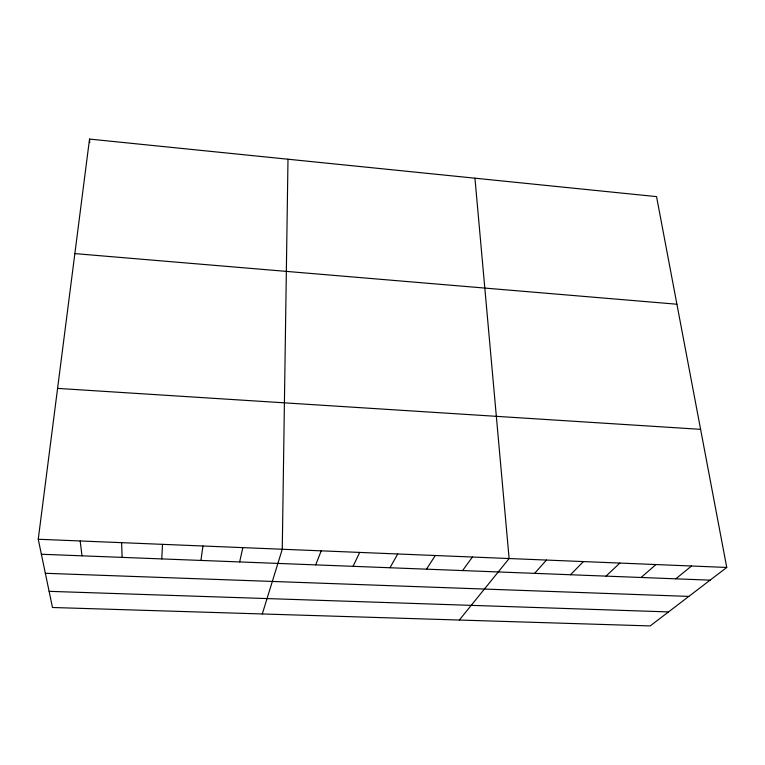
<?xml version="1.0" encoding="UTF-8"?>
<svg xmlns="http://www.w3.org/2000/svg" width="765" height="765" viewBox="0 0 765 765"><rect width="100%" height="100%" fill="white"/><g stroke="black" fill="none" stroke-linecap="round" stroke-linejoin="round"><path stroke-width="1.15" d="M287.994 159.216L282.266 549.241L262.29 613.97M161.759 558.919L162.524 544.345M38.25 539.249L89.534 139.077L656.542 196.624L726.75 567.448L650.173 625.923L52.479 607.496L38.25 539.249L726.75 567.448M200.937 560.439L202.926 546M239.646 561.931L242.84 547.635M315.696 564.876L321.214 550.838M353.057 566.33L359.703 552.416M389.987 567.754L397.724 553.975M426.497 569.17L435.295 555.514M462.586 570.566L472.426 557.035M459.335 620.042L509.117 558.536L474.941 178.197M534.601 573.358L546.478 560.066M570.508 574.754L583.399 561.577M606.014 576.122L619.87 563.069M641.108 577.489L655.921 564.551M675.801 578.828L691.541 566.004M49.113 591.335L668.514 611.914M45.345 573.291L688.835 596.404M41.377 554.252L710.111 580.157M57.585 388.4L700.597 429.337M74.855 253.607L676.91 304.221M80.191 540.97L81.989 555.83M89.534 139.077L89.725 142.644M121.616 542.662L122.123 557.379"/></g></svg>
